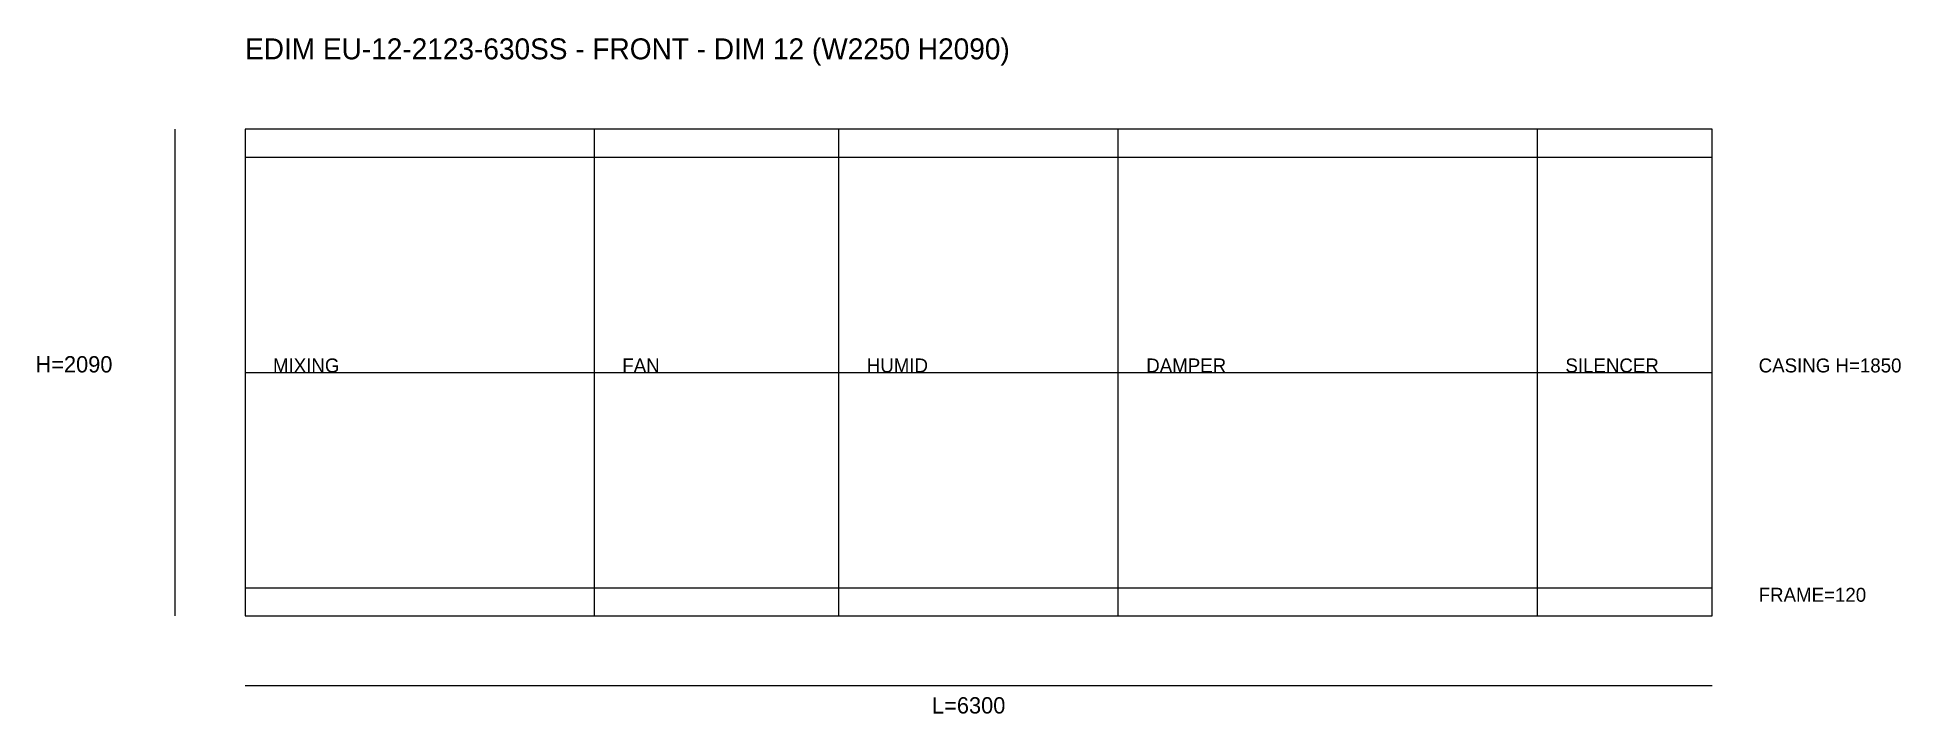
# Model space of a CAD drawing. Header units: millimetres. Extents: x -892 to 7110, y -421 to 2485.
import ezdxf

# ---------------------------------------------------------------- set-up
doc = ezdxf.new("R2010")
doc.units = ezdxf.units.MM
for name, color, linetype in [('DIM', 1, 'CONTINUOUS'), ('OUTLINE', 7, 'CONTINUOUS'), ('SECTION', 3, 'CONTINUOUS'), ('TEXT', 5, 'CONTINUOUS')]:
    doc.layers.add(name, color=color, linetype=linetype)

msp = doc.modelspace()

# ---------------------------------------------------------------- linework, layer by layer
at = {"layer": 'DIM'}
for p, q in [((-300, 0), (-300, 2090)), ((0, 1045), (6300, 1045)), ((0, -300), (6300, -300))]:
    msp.add_line(p, q, dxfattribs=at)
at = {"layer": 'OUTLINE'}
for p, q in [((6300, 2090), (0, 2090)), ((0, 2090), (0, 0)), ((6300, 0), (6300, 2090)), ((0, 1970), (6300, 1970)), ((0, 120), (6300, 120)), ((0, 0), (6300, 0))]:
    msp.add_line(p, q, dxfattribs=at)
at = {"layer": 'SECTION'}
for p, q in [((1500, 0), (1500, 2090)), ((2550, 0), (2550, 2090)), ((3750, 0), (3750, 2090)), ((5550, 0), (5550, 2090))]:
    msp.add_line(p, q, dxfattribs=at)

# ---------------------------------------------------------------- texts
at = {"layer": 'DIM'}
for s, p in [('CASING H=1850', (6500, 1045)), ('FRAME=120', (6500, 60))]:
    msp.add_text(s, height=60, dxfattribs=at).set_placement(p)
at = {"layer": 'TEXT'}
for s, height, p in [('EDIM EU-12-2123-630SS - FRONT - DIM 12 (W2250 H2090)', 90, (0, 2390)), ('H=2090', 70, (-900, 1045)), ('MIXING', 60, (120, 1045)), ('FAN', 60, (1620, 1045)), ('HUMID', 60, (2670, 1045)), ('DAMPER', 60, (3870, 1045)), ('SILENCER', 60, (5670, 1045)), ('L=6300', 70, (2950, -420))]:
    msp.add_text(s, height=height, dxfattribs=at).set_placement(p)

doc.saveas('drawing.dxf')
